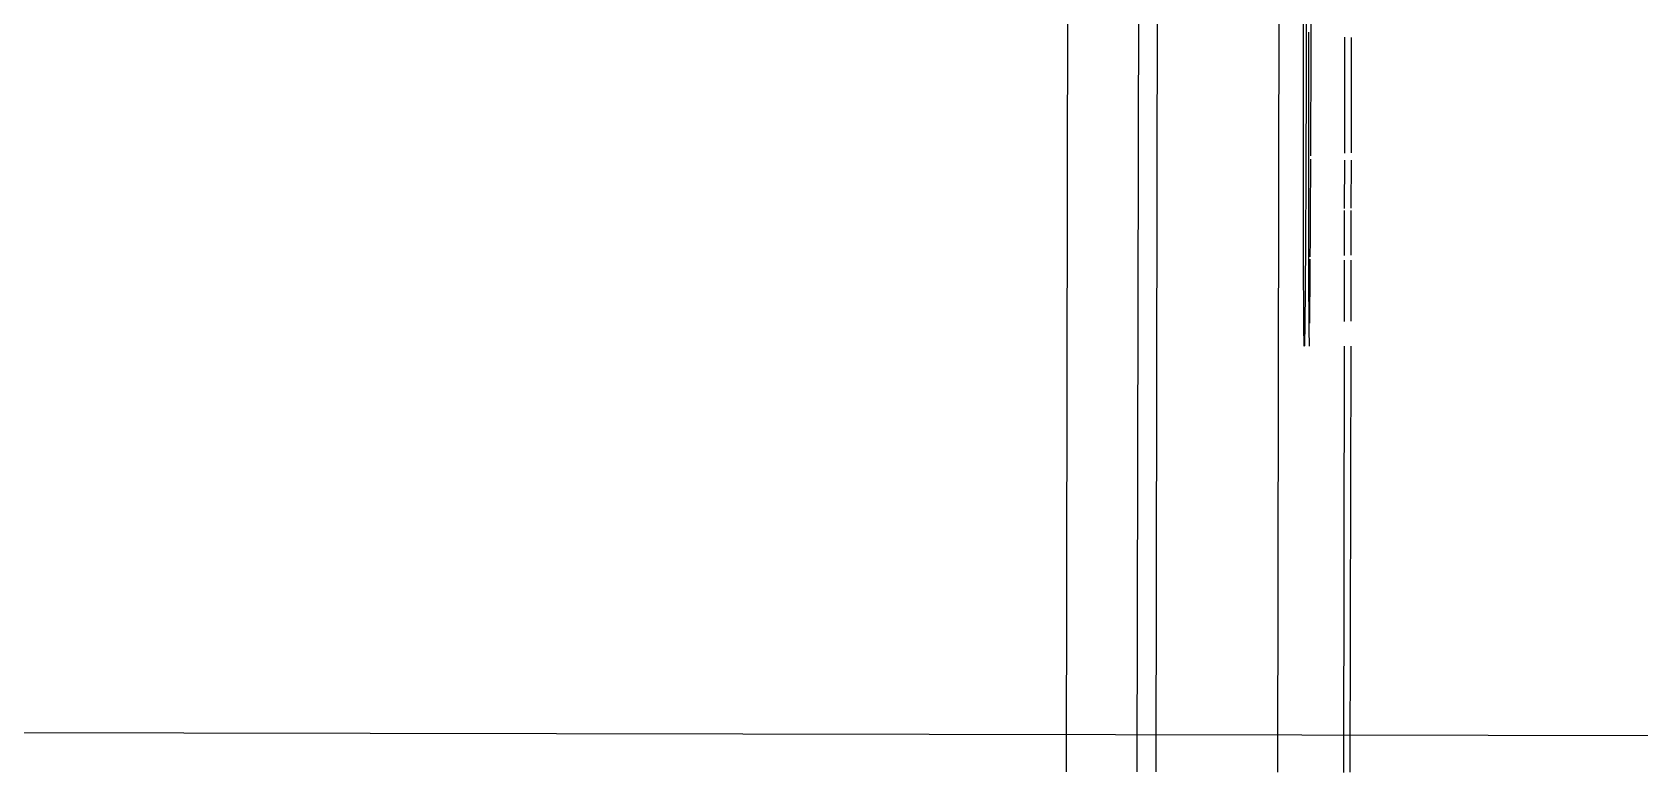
# Model space of a CAD drawing. Header units: metres. Extents: x -354 to -91, y 3 to 562.
# Drawn here: x -224.1236 to -223.9539, y 509.4942 to 509.5717 of the extents above; entities that cross this region are included whole.
import ezdxf

# ---------------------------------------------------------------- set-up
doc = ezdxf.new("R2010")
doc.units = ezdxf.units.M
doc.layers.add('A-GENM', color=7, linetype='Continuous', lineweight=25)

# ---------------------------------------------------------------- blocks, each defined once
blk = doc.blocks.new('Adaptive point Fascia Panel Bracket - Type T04-68494825-DRG-2873034 - CONSTRUCTION SEQUENCE STAGE A8')
at = {"layer": 'A-GENM', "color": 253, "true_color": 0xa3a3a3}
for p, q in [((-1097.1667, 509.58124), (-1097.16686, 509.49363)), ((-1097.13674, 509.55899), (-1097.13672, 509.57117)), ((-1097.13675, 509.55314), (-1097.13674, 509.55821)), ((-1097.13676, 509.54817), (-1097.13675, 509.55289)), ((-1097.13677, 509.54121), (-1097.13676, 509.54766)), ((-1097.13686, 509.49358), (-1097.13678, 509.53858))]:
    blk.add_line(p, q, dxfattribs=at)
blk = doc.blocks.new('Barrier-Precast-MPB-03-B - Typical-63995089-DRG-2873034 - CONSTRUCTION SEQUENCE STAGE A8')
at = {"layer": 'A-GENM', "color": 253, "true_color": 0xa3a3a3}
for p, q in [((-0.23552, 3.90891), (-0.5279, 3.90891)), ((-0.3312, 3.9069), (-0.23552, 3.9069))]:
    blk.add_line(p, q, dxfattribs=at)
blk = doc.blocks.new('Barrier-Precast-MPB-03-B - Typical-63995157-DRG-2873034 - CONSTRUCTION SEQUENCE STAGE A8')
at = {"layer": 'A-GENM', "color": 253, "true_color": 0xa3a3a3}
for p, q in [((-0.30076, 0.01658), (-0.31301, 0.01658)), ((-0.29494, 0.01658), (-0.30005, 0.01658)), ((-0.28996, 0.01658), (-0.29473, 0.01658)), ((-0.283, 0.01658), (-0.28949, 0.01658)), ((-0.23539, 0.01658), (-0.28039, 0.01658)), ((-0.52743, 0.00959), (-0.23539, 0.00958))]:
    blk.add_line(p, q, dxfattribs=at)
for points, knots in [([(-0.32742, 0.0125), (-0.32629, 0.0125), (-0.32401, 0.0125), (-0.3193, 0.0125), (-0.3158, 0.0125), (-0.31354, 0.01249)], [-0.2222222, -0.2222222, -0.2222222, -0.2222222, -0.1944444, -0.1666667, -0.1111111, -0.1111111, -0.1111111, -0.1111111]), ([(-0.30049, 0.013), (-0.30112, 0.013), (-0.30303, 0.013), (-0.30642, 0.01301), (-0.31063, 0.01301), (-0.31482, 0.01302), (-0.3192, 0.01302), (-0.32332, 0.01302), (-0.32589, 0.01302), (-0.32702, 0.01302)], [0.6698841, 0.6698841, 0.6698841, 0.6698841, 0.6875, 0.7222222, 0.7569444, 0.7916667, 0.8263889, 0.8611111, 0.8888889, 0.8888889, 0.8888889, 0.8888889]), ([(-0.31316, 0.0122), (-0.31429, 0.0122), (-0.31656, 0.0122), (-0.32127, 0.0122), (-0.32476, 0.0122), (-0.32702, 0.0122)], [-0.2222222, -0.2222222, -0.2222222, -0.2222222, -0.1944444, -0.1666667, -0.1111111, -0.1111111, -0.1111111, -0.1111111]), ([(-0.31354, 0.01272), (-0.31185, 0.01272), (-0.30742, 0.01273), (-0.30312, 0.01273), (-0.30049, 0.01274)], [0.8889755, 0.8889755, 0.8889755, 0.8889755, 0.9305556, 1, 1, 1, 1]), ([(-0.30049, 0.01248), (-0.29789, 0.01247), (-0.2941, 0.01246), (-0.29094, 0.01245), (-0.28983, 0.01244)], [-1, -1, -1, -1, -0.9305556, -0.8888889, -0.8888889, -0.8888889, -0.8888889]), ([(-0.28981, 0.01296), (-0.29047, 0.01296), (-0.29214, 0.01297), (-0.29511, 0.01298), (-0.29794, 0.01299), (-0.29965, 0.01299), (-0.30015, 0.013)], [0.5584186, 0.5584186, 0.5584186, 0.5584186, 0.5833333, 0.6180556, 0.6527778, 0.6666667, 0.6666667, 0.6666667, 0.6666667]), ([(-0.28983, 0.01277), (-0.28835, 0.01278), (-0.28634, 0.01279), (-0.28414, 0.0128), (-0.28325, 0.01281), (-0.28285, 0.01281)], [0.1111111, 0.1111111, 0.1111111, 0.1111111, 0.1666667, 0.1944444, 0.2222222, 0.2222222, 0.2222222, 0.2222222]), ([(-0.28983, 0.01244), (-0.28909, 0.01244), (-0.28752, 0.01243), (-0.28533, 0.01242), (-0.28379, 0.0124), (-0.28305, 0.0124), (-0.28285, 0.0124)], [-0.8888889, -0.8888889, -0.8888889, -0.8888889, -0.8611111, -0.8263889, -0.7916667, -0.7777778, -0.7777778, -0.7777778, -0.7777778]), ([(-0.28282, 0.01292), (-0.28328, 0.01292), (-0.28438, 0.01293), (-0.28648, 0.01294), (-0.28831, 0.01295), (-0.2894, 0.01296), (-0.28958, 0.01296)], [0.4468774, 0.4468774, 0.4468774, 0.4468774, 0.4791667, 0.5138889, 0.5486111, 0.5555556, 0.5555556, 0.5555556, 0.5555556]), ([(-0.28272, 0.01229), (-0.28282, 0.01229), (-0.28341, 0.01229), (-0.28472, 0.01228), (-0.28695, 0.01226), (-0.28866, 0.01225), (-0.28958, 0.01225)], [-0.5555556, -0.5555556, -0.5555556, -0.5555556, -0.5486111, -0.5138889, -0.4791667, -0.4444444, -0.4444444, -0.4444444, -0.4444444]), ([(-0.28285, 0.0124), (-0.28256, 0.01239), (-0.28184, 0.01238), (-0.28096, 0.01237), (-0.28048, 0.01236), (-0.28039, 0.01235), (-0.28039, 0.01234)], [-0.7777778, -0.7777778, -0.7777778, -0.7777778, -0.7569444, -0.7222222, -0.6875, -0.6666667, -0.6666667, -0.6666667, -0.6666667]), ([(-0.28039, 0.01234), (-0.28039, 0.01234), (-0.28046, 0.01233), (-0.28116, 0.01231), (-0.28233, 0.0123), (-0.28272, 0.01229)], [-0.6650373, -0.6650373, -0.6650373, -0.6650373, -0.6527778, -0.5833333, -0.5555556, -0.5555556, -0.5555556, -0.5555556])]:
    blk.add_open_spline(points, degree=3, knots=knots, dxfattribs=at)
for points in [[(-0.31354, 0.01249), (-0.31128, 0.01249), (-0.30689, 0.01249), (-0.30259, 0.01248), (-0.30049, 0.01248)], [(-0.30014, 0.01222), (-0.30114, 0.01222), (-0.30317, 0.01221), (-0.30643, 0.01221), (-0.30979, 0.0122), (-0.31203, 0.0122), (-0.31316, 0.0122)], [(-0.30049, 0.01274), (-0.29841, 0.01274), (-0.29454, 0.01275), (-0.29131, 0.01276), (-0.28983, 0.01277)], [(-0.28958, 0.01225), (-0.29031, 0.01225), (-0.29185, 0.01224), (-0.29444, 0.01223), (-0.29722, 0.01222), (-0.29915, 0.01222), (-0.30014, 0.01222)], [(-0.28285, 0.01281), (-0.28246, 0.01282), (-0.28176, 0.01283), (-0.28099, 0.01284), (-0.28051, 0.01285), (-0.28039, 0.01286), (-0.28039, 0.01286)]]:
    blk.add_open_spline(points, degree=3, dxfattribs=at)
blk = doc.blocks.new('SCR_SW_4 - SCR_SW_4-66993695-DRG-2873034 - CONSTRUCTION SEQUENCE STAGE A8')
at = {"layer": 'A-GENM', "color": 253, "true_color": 0xa3a3a3}
blk.add_line((1.10244, 0.00001), (0.00009, 0), dxfattribs=at)
blk = doc.blocks.new('T2DPAA-T2D-C3S-RS-M3D-100334_rvt-1-DRG-2873034 - CONSTRUCTION SEQUENCE STAGE A8')
at = {"layer": 'A-GENM', "color": 253, "lineweight": 25, "true_color": 0xa3a3a3}
for name, p, rotation in [('Barrier-Precast-MPB-03-B - Typical-63995089-DRG-2873034 - CONSTRUCTION SEQUENCE STAGE A8', (-1101.0667, 509.26517), 269.8962782569156), ('Barrier-Precast-MPB-03-B - Typical-63995157-DRG-2873034 - CONSTRUCTION SEQUENCE STAGE A8', (-1097.15452, 509.25821), 269.9048974705374)]:
    blk.add_blockref(name, p, dxfattribs=dict(at, rotation=rotation))
blk.add_blockref('Adaptive point Fascia Panel Bracket - Type T04-68494825-DRG-2873034 - CONSTRUCTION SEQUENCE STAGE A8', (0, 0), dxfattribs=at)
at = {"layer": 'A-GENM', "color": 253, "lineweight": 25, "true_color": 0xa3a3a3, "extrusion": (0, 0, -1), "rotation": 0.1018919239195572}
blk.add_blockref('SCR_SW_4 - SCR_SW_4-66993695-DRG-2873034 - CONSTRUCTION SEQUENCE STAGE A8', (1096.35709, 509.49614), dxfattribs=at)

msp = doc.modelspace()

# ---------------------------------------------------------------- block references
at = {"lineweight": 5}
msp.add_blockref('T2DPAA-T2D-C3S-RS-M3D-100334_rvt-1-DRG-2873034 - CONSTRUCTION SEQUENCE STAGE A8', (873.15239, 0), dxfattribs=at)

doc.saveas('drawing.dxf')
